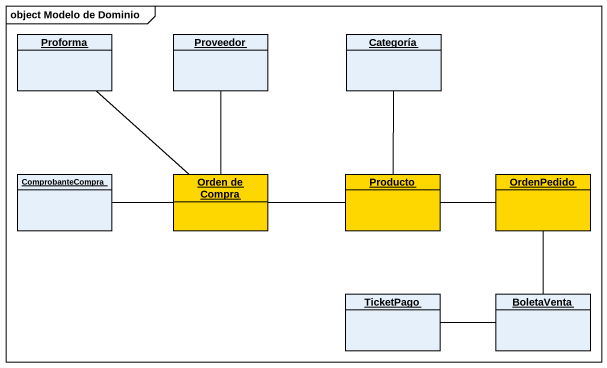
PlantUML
@startuml
mainframe object Modelo de Dominio
hide circle
hide empty members
object Proforma
object Proveedor
object Categoría
object ComprobanteCompra
object "Orden de Compra" as Orden_de_Compra #FFD700
object Producto #FFD700
object OrdenPedido #FFD700
object TicketPago
object BoletaVenta
Orden_de_Compra -up- Proforma
Orden_de_Compra -up- Proveedor
Orden_de_Compra -left- ComprobanteCompra
Producto -up- Categoría
Producto -left- Orden_de_Compra
Producto -right- OrdenPedido
OrdenPedido -- BoletaVenta
TicketPago -right- BoletaVenta
@enduml
